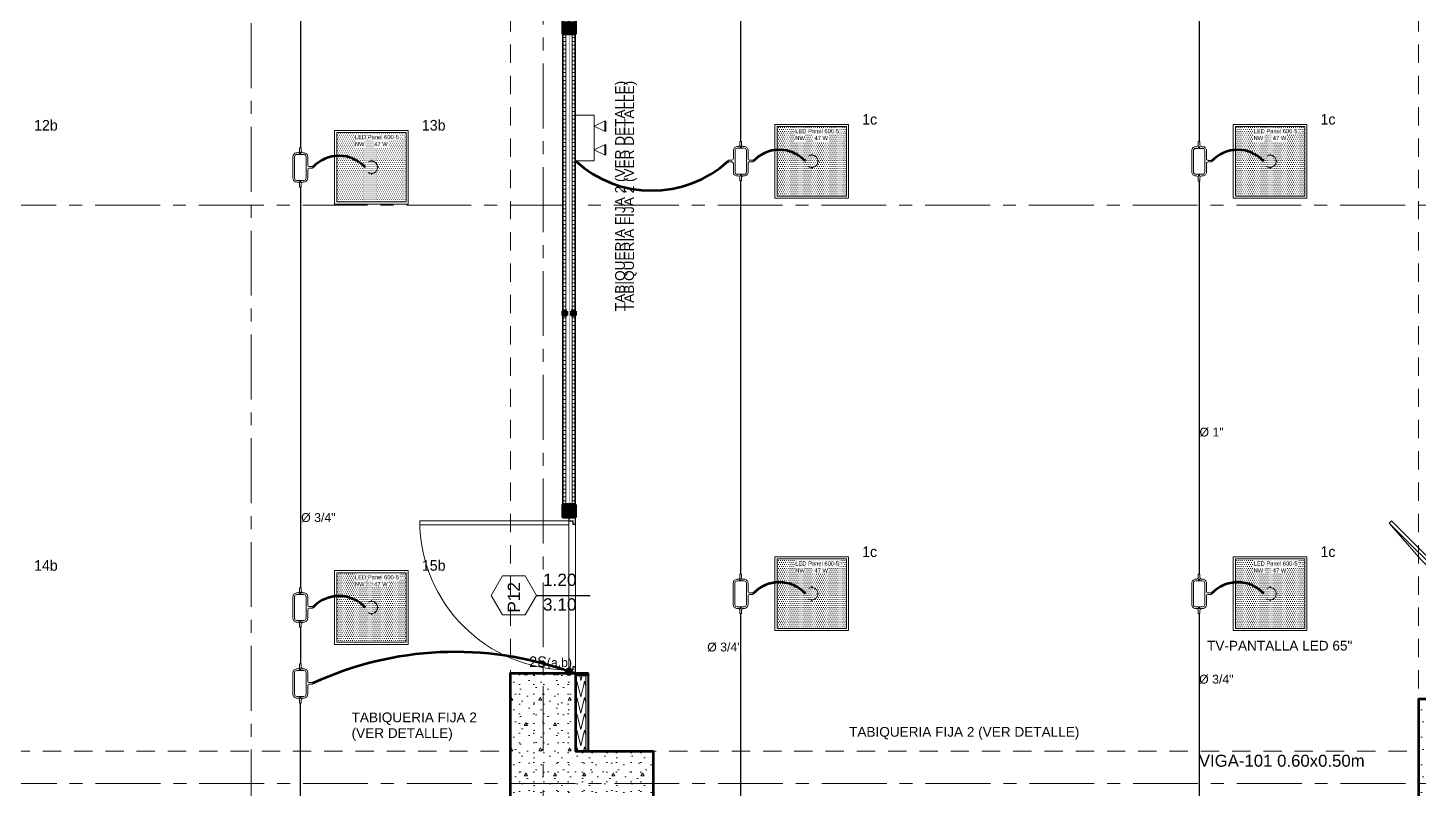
# Model space of a CAD drawing. Header units: inches. Extents: x -38 to 5698, y -33 to 92.
# Drawn here: x 389.35 to 400.08, y 29.91 to 35.77 of the extents above; entities that cross this region are included whole.
import ezdxf
from ezdxf.lldxf.tags import DXFTag

# ---------------------------------------------------------------- set-up
doc = ezdxf.new("R2010")
doc.units = ezdxf.units.IN
doc.header["$MEASUREMENT"] = 0
doc.set_wipeout_variables(frame=1)
for name, pattern in [('CONTINUA', [0]), ('DASHED', [0.75, 0.5, -0.25]), ('Hidden Line', [0.195611, 0.141111, -0.0545]), ('HIDDEN2', [0.1875, 0.125, -0.0625]), ('Punto & Raya', [0.65, 0.5, -0.075, 0, -0.075]), ('Rayas', [0.282222, 0.141111, -0.141111]), ('Wipeout_Contour', [1, 0, -1])]:
    doc.linetypes.add(name, pattern=pattern)
for name, color, linetype, lineweight in [('00 IE CKTO TOMAS', 111, 'Rayas', 18), ('00_IE_Luminarias', 6, 'Continuous', 30), ('ALUMBRADO_CONDUIT', 30, 'CONDUIT1', 30), ('Bancas', 1, 'Continuous', 13), ('CABLEADO EXT.', 3, 'PVCSUBT', 30), ('Luminarias', 5, 'Continuous', 20), ('pulsador', 4, 'Continuous', 40), ('Simb_Alumbrado', 140, 'CONTINUA', 30)]:
    doc.layers.add(name, color=color, linetype=linetype, lineweight=lineweight)
for name, color, linetype in [('02 _ ARQ _ ALB _ Ejes Generales', 7, 'Continuous'), ('02 _ ARQ _ ALB _ Muros Interiores', 7, 'Continuous'), ('02 _ ARQ _ EQP _ Mobiliario interior', 7, 'Continuous'), ('02 _ ARQ _ ZON _ Espacio.3D', 7, 'Continuous'), ('08 _ STR _ EXT _ 06 Columnas', 7, 'Continuous'), ('08 _ STR _ EXT _ 09 Vigas', 7, 'Continuous'), ('1TEXT', 8, 'Continuous'), ('Acabado - Muros', 7, 'Continuous'), ('Estructura - 04 MURO', 7, 'Continuous'), ('Marcador - Secciones', 251, 'Continuous'), ('Notas - Etiquetas', 251, 'Continuous')]:
    doc.layers.add(name, color=color, linetype=linetype)
doc.styles.add('Annotative', font='arial.ttf')
doc.styles.add('Arial', font='arial.ttf')
doc.styles.add('Estilo_Generado_4', font='swisse.ttf')
doc.styles.add('{18b73a54-fa43-428c-adcb-c1c7bbdf2c84}', font='Simplex.shx')
tags = doc.linetypes.add('CONDUIT1', pattern='A,1,-0.19772,["con",{18b73a54-fa43-428c-adcb-c1c7bbdf2c84},S=0.2,R=0,X=0,Y=-0.065594],-0.593642', length=1.791362).pattern_tags.tags
tags[6] = DXFTag(74, 10)
tags = doc.linetypes.add('PVCSUBT', pattern='A,0.6,-0.3,0.6,-0.075691,["PVC",Standard,S=0.2,R=0,X=0,Y=-0.093724],-0.621005', length=2.196696).pattern_tags.tags
tags[10] = DXFTag(74, 10)
pattern_1 = [(0, (370.00005, 6e-09), (0, 0.3897114), [0.024375, -0.200625]), (0, (370.11255, 0.19486), (0, 0.3897114), [0.024375, -0.200625]), (60, (370.00005, 6e-09), (-0.3375, 0.1948557), [0.024375, -0.200625]), (60, (370.22505, 6e-09), (-0.3375, 0.1948557), [0.024375, -0.200625]), (120, (370.02442, 6e-09), (0.3375, 0.1948557), [0.024375, -0.200625]), (120, (370.24942, 6e-09), (0.3375, 0.1948557), [0.024375, -0.200625]), (0, (370.00005, 0.0375), (0, 0.075), [0, -0.075, 0, -0.1125]), (45, (370.03755, 0.0375), (-0.05303301, 0.05303301), [0, -0.05625, 0, -0.09375])]
pattern_2 = [(0, (370.000046, 6e-09), (0, 0.030000001), [])]

# ---------------------------------------------------------------- blocks, each defined once
blk = doc.blocks.new('*X290', base_point=(3216.236, 0))
at = {"layer": 'Estructura - 04 MURO', "color": 9, "linetype": 'Continuous', "lineweight": 5}
for p, q in [((3239.807, 30.7), (3239.808, 30.702)), ((3239.822, 30.716), (3239.826, 30.7)), ((3239.867, 30.7), (3239.876, 30.738)), ((3239.876, 30.738), (3239.886, 30.701))]:
    blk.add_line(p, q, dxfattribs=at)
blk = doc.blocks.new('*X291', base_point=(3216.236, 0))
at = {"layer": 'Estructura - 04 MURO', "color": 9, "linetype": 'Continuous', "lineweight": 5}
for p, q in [((3239.808, 30.702), (3239.816, 30.738)), ((3239.816, 30.738), (3239.822, 30.716)), ((3239.839, 30.78), (3239.848, 30.744)), ((3239.848, 30.744), (3239.857, 30.78))]:
    blk.add_line(p, q, dxfattribs=at)
blk = doc.blocks.new('*X292', base_point=(3216.236, 0))
at = {"layer": 'Estructura - 04 MURO', "color": 9, "linetype": 'Continuous', "lineweight": 5}
for p, q in [((3239.806, 30.695), (3239.807, 30.7)), ((3239.826, 30.7), (3239.848, 30.618)), ((3239.848, 30.618), (3239.867, 30.7)), ((3239.806, 30.569), (3239.816, 30.612)), ((3239.816, 30.612), (3239.848, 30.492)), ((3239.848, 30.492), (3239.876, 30.612)), ((3239.876, 30.612), (3239.886, 30.575)), ((3239.806, 30.443), (3239.816, 30.486)), ((3239.816, 30.486), (3239.848, 30.366)), ((3239.848, 30.366), (3239.876, 30.486)), ((3239.876, 30.486), (3239.886, 30.449)), ((3239.806, 30.317), (3239.816, 30.36)), ((3239.816, 30.36), (3239.848, 30.24)), ((3239.848, 30.24), (3239.876, 30.36)), ((3239.876, 30.36), (3239.886, 30.323)), ((3239.808, 30.2), (3239.816, 30.234)), ((3239.816, 30.234), (3239.825, 30.2)), ((3239.868, 30.2), (3239.876, 30.234)), ((3239.876, 30.234), (3239.885, 30.2))]:
    blk.add_line(p, q, dxfattribs=at)
blk = doc.blocks.new('*U270')
at = {"layer": 'Luminarias', "linetype": 'DASHED', "lineweight": 0, "ltscale": 0.05}
blk.add_lwpolyline([(0, -0.005), (0, 0.005)], dxfattribs=at)
blk = doc.blocks.new('*U271')
at = {"color": 0, "linetype": 'ByBlock', "lineweight": -2, "transparency": 16777216}
for p, rotation in [((-0.05, 0), 90), ((0, -0.05), 180), ((0.05, 0), 269.9999999999999)]:
    blk.add_blockref('*U270', p, dxfattribs=dict(at, rotation=rotation))
blk.add_blockref('*U270', (0, 0.05), dxfattribs=at)
blk = doc.blocks.new('PANEL LED 50W')
at = {"layer": 'Luminarias'}
h = blk.add_hatch(dxfattribs=at)
h.set_pattern_fill('DOTS', color=4, scale=0.009097)
h.set_pattern_definition([(0, (0, -2e-14), (0.0072206, 0.01444116), [0, -0.01444116])])
h.paths.add_polyline_path([(-0.257, -0.257), (0.257, -0.257), (0.257, 0.257), (-0.257, 0.257)])
h.paths.add_polyline_path([(-0.13, 0.097), (0.185, 0.097), (0.185, 0.247), (-0.13, 0.247)], flags=24)
at = {"layer": 'Luminarias', "color": 4, "lineweight": 0}
for points in [[(-0.273, 0.273), (0.273, 0.273), (0.273, -0.273), (-0.273, -0.273)], [(-0.257, -0.257), (0.257, -0.257), (0.257, 0.257), (-0.257, 0.257)]]:
    blk.add_lwpolyline(points, close=True, dxfattribs=at)
at = {"layer": 'Luminarias', "color": 4, "linetype": 'DASHED', "lineweight": 0, "ltscale": 0.01}
blk.add_circle((0, 0), 0.0455, dxfattribs=at)
at = {"color": 4}
blk.add_blockref('*U271', (0, 0), dxfattribs=at)
at = {"layer": 'Luminarias', "color": 4, "insert": (-0.122, 0.239), "char_height": 0.03093, "width": 0.38285, "attachment_point": 1}
blk.add_mtext('{\\Ftxt|c0;LED Panel 600-5 - NW      47 W}', dxfattribs=at)
blk = doc.blocks.new('lumin 47')
at = {"layer": 'ALUMBRADO_CONDUIT', "xscale": 1.041283452965173, "yscale": 1.041283452965173, "zscale": 1.041283452965173}
blk.add_blockref('PANEL LED 50W', (-76.251, 24.243), dxfattribs=at)
blk = doc.blocks.new('oval t')
at = {"layer": 'Simb_Alumbrado', "lineweight": 13}
blk.add_lwpolyline([(0.0141, 0.0102, -0.414214), (0.0041, 0.0202), (0.0041, 0.0416), (-0.0056, 0.0416), (-0.0056, 0.0202, -0.414214), (-0.0156, 0.0102), (-0.0659, 0.0102, 0.414214), (-0.0899, -0.0138), (-0.0899, -0.0183, -0.414214), (-0.1019, -0.0303), (-0.1213, -0.0303), (-0.1213, -0.04), (-0.1016, -0.04, -0.451917), (-0.0897, -0.0535, 0.451917), (-0.0659, -0.0805), (0.0659, -0.0805, 0.414214), (0.0899, -0.0566), (0.0899, -0.0512, -0.398753), (0.1019, -0.0401), (0.1213, -0.0401), (0.1213, -0.0304), (0.1019, -0.0304, -0.368669), (0.0899, -0.0176), (0.0899, -0.0138, 0.414214), (0.0659, 0.0102), (0.0141, 0.0102)], format="xyb", dxfattribs=at)
blk.add_lwpolyline([(-0.0659, 0), (0.0659, 0, -0.414214), (0.0797, -0.0138), (0.0797, -0.0566, -0.414214), (0.0659, -0.0703), (-0.0659, -0.0703, -0.414214), (-0.0797, -0.0566), (-0.0797, -0.0138, -0.414214)], format="xyb", close=True, dxfattribs=at)
for points in [[(-0.0911, -0.0352), (-0.0828, -0.0352)], [(-0.0869, -0.031), (-0.0869, -0.0394)], [(0.0837, -0.0352), (0.0921, -0.0352)], [(0.0879, -0.031), (0.0879, -0.0394)]]:
    blk.add_lwpolyline(points, dxfattribs=at)
for centre in [(-0.0869, -0.0352), (0.0879, -0.0352)]:
    blk.add_circle(centre, 0.00419, dxfattribs=at)
blk = doc.blocks.new('pulsador')
at = {"layer": 'pulsador', "lineweight": 40}
h = blk.add_hatch(color=4, dxfattribs=at)
h.dxf.hatch_style = 1
h.paths.add_polyline_path([(246.231, 46.088, 1), (246.279, 46.088, 1)])
h.paths.add_polyline_path([(246.279, 46.088, -1), (246.232, 46.088, -1)], flags=16)
h.paths.add_polyline_path([(246.271, 46.088, -1), (246.239, 46.088, -1)], flags=0)
at = {"layer": 'pulsador'}
h = blk.add_hatch(color=4, dxfattribs=at)
h.dxf.hatch_style = 1
h.paths.add_polyline_path([(246.239, 46.088, 1), (246.271, 46.088, 1)])
at = {"layer": 'pulsador', "color": 4, "lineweight": 50}
blk.add_circle((246.255, 46.088), 0.0238, dxfattribs=at)
at = {"layer": 'pulsador', "color": 4, "lineweight": 40}
blk.add_circle((246.255, 46.088), 0.0235, dxfattribs=at)
at = {"layer": 'pulsador', "color": 4}
blk.add_circle((246.255, 46.088), 0.0159, dxfattribs=at)
blk = doc.blocks.new('luz de emergencia')
at = {"color": 5, "lineweight": 40}
for p, q in [((164.149, 48.937, 0), (164.233, 48.937, 0)), ((164.331, 48.937, 0), (164.415, 48.937, 0))]:
    blk.add_line(p, q, dxfattribs=at)
at = {"layer": '00_IE_Luminarias', "color": 5, "linetype": 'Continuous', "lineweight": 13}
for p, q in [((164.191, 49.021, 0), (164.149, 48.937, 0)), ((164.233, 48.937, 0), (164.191, 49.021, 0)), ((164.373, 49.021, 0), (164.331, 48.937, 0)), ((164.415, 48.937, 0), (164.373, 49.021, 0))]:
    blk.add_line(p, q, dxfattribs=at)
at = {"layer": '00_IE_Luminarias', "color": 5, "linetype": 'Continuous', "lineweight": 13, "elevation": 0}
blk.add_lwpolyline([(164.457, 49.021), (164.107, 49.021), (164.107, 49.167), (164.457, 49.167)], close=True, dxfattribs=at)
blk = doc.blocks.new('CAJA CONDULET TIPO X')
at = {"layer": 'Simb_Alumbrado', "lineweight": 13}
for p, q in [((78.5283, -4.1616), (78.5283, -4.1519)), ((78.5283, -4.1519), (78.5497, -4.1519)), ((78.5497, -4.1616), (78.5283, -4.1616))]:
    blk.add_line(p, q, dxfattribs=at)
for points in [[(78.6505, -4.1716, -0.414214), (78.6605, -4.1616), (78.6819, -4.1616), (78.6819, -4.1519), (78.6605, -4.1519, -0.414214), (78.6505, -4.1419), (78.6505, -4.0916, 0.414214), (78.6265, -4.0677), (78.6219, -4.0677, -0.414214), (78.6099, -4.0557), (78.6099, -4.0363), (78.6002, -4.0363), (78.6002, -4.056, -0.451917), (78.5867, -4.0678, 0.451917), (78.5597, -4.0916), (78.5597, -4.1419)], [(78.5597, -4.1716), (78.5597, -4.2235, 0.414214), (78.5837, -4.2475), (78.589, -4.2475, -0.334232), (78.6002, -4.2595), (78.6002, -4.2789), (78.6099, -4.2789), (78.6099, -4.2595, -0.455912), (78.6227, -4.2475), (78.6265, -4.2475, 0.414214), (78.6505, -4.2235), (78.6505, -4.1716)]]:
    blk.add_lwpolyline(points, format="xyb", dxfattribs=at)
blk.add_lwpolyline([(78.6403, -4.0916), (78.6403, -4.2235, -0.414214), (78.6265, -4.2373), (78.5837, -4.2373, -0.414214), (78.5699, -4.2235), (78.5699, -4.0916, -0.414214), (78.5837, -4.0779), (78.6265, -4.0779, -0.414214)], format="xyb", close=True, dxfattribs=at)
for points in [[(78.6093, -4.0706), (78.6009, -4.0706)], [(78.6051, -4.0664), (78.6051, -4.0748)], [(78.6093, -4.2454), (78.6009, -4.2454)], [(78.6051, -4.2412), (78.6051, -4.2496)]]:
    blk.add_lwpolyline(points, dxfattribs=at)
for centre in [(78.6051, -4.0706), (78.6051, -4.2454)]:
    blk.add_circle(centre, 0.00419, dxfattribs=at)
for centre, start, end in [((78.5497, -4.1419), 270, 0), ((78.5497, -4.1716), 0, 90)]:
    blk.add_arc(centre, 0.01, start, end, dxfattribs=at)

msp = doc.modelspace()

# ---------------------------------------------------------------- hatches: boundary and pattern name
at = {"layer": '08 _ STR _ EXT _ 06 Columnas', "linetype": 'Continuous', "lineweight": 9}
h = msp.add_hatch(dxfattribs=at)
h.set_pattern_fill('HORMIGÓN_EN_MASA_0002', style=0, pattern_type=2)
h.set_pattern_definition(pattern_1)
h.paths.add_polyline_path([(394.17, 29.7), (394.17, 30.2), (393.57, 30.2), (393.57, 30.8), (393.07, 30.8), (393.07, 29.7)])
h = msp.add_hatch(dxfattribs=at)
h.set_pattern_fill('HORMIGÓN_EN_MASA_0002', style=0, pattern_type=2)
h.set_pattern_definition(pattern_1)
h.paths.add_polyline_path([(400.07, 29.7), (400.57, 29.7), (400.57, 30.6), (400.07, 30.6)])
at = {"layer": 'Estructura - 04 MURO', "linetype": 'Continuous', "lineweight": 9}
for points in [[(393.65, 30.8), (393.57, 30.8), (393.57, 30.78), (393.65, 30.78)], [(393.65, 30.78), (393.67, 30.78), (393.67, 30.8)], [(393.65, 30.78), (393.67, 30.8), (393.65, 30.8)], [(393.67, 30.78), (393.65, 30.78), (393.65, 30.2), (393.67, 30.2)]]:
    msp.add_hatch(color=252, dxfattribs=at).paths.add_polyline_path(points)

# ---------------------------------------------------------------- linework, layer by layer
at = {"layer": '02 _ ARQ _ ALB _ Ejes Generales', "color": 251, "linetype": 'Punto & Raya', "lineweight": 13}
for p, q in [((393.32, 45.9), (393.32, 2.05)), ((425.57, 29.95), (374.845, 29.95))]:
    msp.add_line(p, q, dxfattribs=at)
at = {"layer": '02 _ ARQ _ ALB _ Muros Interiores', "color": 165, "linetype": 'Continuous', "lineweight": 15}
for p, q in [((392.37, 31.975), (393.52, 31.975)), ((392.37, 31.945), (392.37, 31.975)), ((393.52, 31.975), (393.52, 31.945)), ((393.52, 31.945), (392.37, 31.945))]:
    msp.add_line(p, q, dxfattribs=at)
at = {"layer": '02 _ ARQ _ ALB _ Muros Interiores', "color": 7, "linetype": 'Continuous', "lineweight": 80}
for p, q in [((393.57, 32), (393.52, 32)), ((393.57, 30.8), (393.52, 30.8))]:
    msp.add_line(p, q, dxfattribs=at)
at = {"layer": '02 _ ARQ _ ALB _ Muros Interiores', "color": 165, "linetype": 'Continuous', "lineweight": 25}
for p, q in [((393.57, 32), (393.52, 32)), ((393.52, 32), (393.52, 31.975)), ((393.52, 31.975), (393.55, 31.975)), ((393.55, 31.975), (393.55, 31.95)), ((393.57, 31.95), (393.57, 32)), ((393.55, 31.95), (393.57, 31.95)), ((393.55, 30.825), (393.52, 30.825)), ((393.52, 30.825), (393.52, 30.8)), ((393.52, 30.8), (393.57, 30.8)), ((393.57, 30.85), (393.55, 30.85)), ((393.55, 30.85), (393.55, 30.825)), ((393.57, 30.8), (393.57, 30.85))]:
    msp.add_line(p, q, dxfattribs=at)
at = {"layer": '02 _ ARQ _ ALB _ Muros Interiores', "color": 152, "linetype": 'Continuous', "lineweight": 25}
msp.add_line((393.27, 31.4), (393.683, 31.4), dxfattribs=at)
at = {"layer": '02 _ ARQ _ ALB _ Muros Interiores', "color": 251, "linetype": 'Continuous', "lineweight": 13, "flags": 128}
msp.add_lwpolyline([(392.92, 31.4), (393.008, 31.249), (393.183, 31.249), (393.27, 31.4), (393.183, 31.552), (393.008, 31.552)], close=True, dxfattribs=at)
at = {"layer": '02 _ ARQ _ ALB _ Muros Interiores', "color": 175, "linetype": 'Continuous', "lineweight": 15}
msp.add_arc((393.52, 31.975), 1.15, 180, 270, dxfattribs=at)
at = {"layer": '02 _ ARQ _ EQP _ Mobiliario interior', "color": 175, "linetype": 'Continuous', "lineweight": 13}
msp.add_line((399.845, 31.957), (400.89, 30.912), dxfattribs=at)
at = {"layer": '02 _ ARQ _ EQP _ Mobiliario interior', "color": 175, "linetype": 'Continuous', "lineweight": 13, "flags": 128}
msp.add_lwpolyline([(399.863, 31.974), (400.908, 30.929), (400.89, 30.912), (400.611, 31.155), (400.089, 31.678), (399.845, 31.957)], close=True, dxfattribs=at)
at = {"layer": '02 _ ARQ _ ZON _ Espacio.3D', "color": 254, "linetype": 'Continuous', "lineweight": 0, "flags": 128}
for points in [[(390.02, 29.75), (393.07, 29.75), (393.07, 30.8), (393.52, 30.8), (393.52, 39), (393.07, 39), (393.07, 39.4), (392.67, 39.4), (392.67, 39.768), (386.97, 39.768), (386.97, 39.4), (386.57, 39.4), (386.57, 39), (386.07, 39), (386.07, 39.9), (381.27, 39.9), (381.27, 39.4), (379.57, 39.4), (379.57, 37.7), (379.22, 37.7), (379.22, 33.67), (378.37, 33.67), (378.37, 29.7)], [(400.57, 39), (400.07, 39), (400.07, 39.65), (393.57, 39.65), (393.57, 30.2), (394.17, 30.2), (394.17, 29.75), (400.07, 29.75), (400.07, 30.6), (400.57, 30.6)]]:
    msp.add_lwpolyline(points, dxfattribs=at)
at = {"layer": '08 _ STR _ EXT _ 06 Columnas', "color": 7, "linetype": 'Continuous', "lineweight": 60, "flags": 128}
msp.add_lwpolyline([(394.17, 29.7), (393.07, 29.7), (393.07, 30.8), (393.57, 30.8), (393.57, 30.2), (394.17, 30.2)], close=True, dxfattribs=at)
at = {"layer": '08 _ STR _ EXT _ 06 Columnas', "color": 7, "linetype": 'Continuous', "lineweight": 80, "flags": 128}
msp.add_lwpolyline([(400.07, 29.7), (400.57, 29.7), (400.57, 30.6), (400.07, 30.6)], close=True, dxfattribs=at)
at = {"layer": '08 _ STR _ EXT _ 09 Vigas', "color": 251, "linetype": 'Hidden Line', "lineweight": 13}
for p, q in [((393.07, 30.2), (393.07, 39.4)), ((393.57, 30.2), (393.57, 39.4)), ((400.07, 30.2), (400.07, 39.4)), ((386.57, 30.2), (393.07, 30.2)), ((393.57, 30.2), (400.07, 30.2))]:
    msp.add_line(p, q, dxfattribs=at)
at = {"layer": 'Acabado - Muros', "color": 7, "linetype": 'Continuous', "lineweight": 60}
msp.add_line((393.57, 32), (393.47, 32), dxfattribs=at)
at = {"layer": 'ALUMBRADO_CONDUIT', "color": 30, "lineweight": 30, "ltscale": 0.4, "true_color": 0xf26722}
for p, q in [((391.449, 37.864), (391.449, 34.851)), ((394.844, 37.851), (394.844, 34.898)), ((398.379, 37.851), (398.379, 34.898)), ((391.449, 34.547), (391.449, 31.459)), ((394.844, 34.594), (394.844, 31.564)), ((398.379, 34.594), (398.379, 31.564)), ((394.844, 31.26), (394.844, 29.562)), ((398.379, 31.26), (398.379, 29.562)), ((391.449, 31.155), (391.449, 30.873))]:
    msp.add_line(p, q, dxfattribs=at)
msp.add_lwpolyline([(389.885, 29.466), (391.399, 29.466, 0.414211), (391.449, 29.516), (391.449, 30.569)], format="xyb", dxfattribs=at)
at = {"layer": 'CABLEADO EXT.', "color": 3, "lineweight": 80}
for centre, radius, start, end in [((391.747, 34.511), 0.277, 43.1507, 136.8493), ((395.142, 34.557), 0.277, 43.1507, 136.8493), ((398.677, 34.557), 0.277, 43.1507, 136.8493), ((395.142, 31.224), 0.277, 43.1507, 136.8493), ((398.677, 31.224), 0.277, 43.1507, 136.8493), ((391.747, 31.118), 0.277, 43.1507, 136.8493), ((392.643, 28.349, 0), 2.615, 70.4166, 114.823)]:
    msp.add_arc(centre, radius, start, end, dxfattribs=at)
at = {"layer": 'Estructura - 04 MURO', "color": 143, "linetype": 'Continuous', "lineweight": 5}
for p, q in [((393.65, 30.78), (393.57, 30.78)), ((393.65, 30.2), (393.65, 30.78))]:
    msp.add_line(p, q, dxfattribs=at)
at = {"layer": 'Estructura - 04 MURO', "color": 7, "linetype": 'Continuous', "lineweight": 40, "flags": 128}
for points in [[(393.67, 30.8), (393.57, 30.8)], [(393.67, 30.2), (393.67, 30.8)]]:
    msp.add_lwpolyline(points, dxfattribs=at)
at = {"layer": 'Marcador - Secciones', "color": 251, "linetype": 'Punto & Raya', "lineweight": 13}
for p, q in [((391.07, 46.211), (391.07, 0.888)), ((374.667, 34.407), (425.94, 34.407))]:
    msp.add_line(p, q, dxfattribs=at)

# ---------------------------------------------------------------- block references
for p in [(468.248, 10.457), (471.643, 10.503), (475.177, 10.503), (471.643, 7.17), (475.177, 7.17), (468.248, 7.064)]:
    msp.add_blockref('lumin 47', p)
at = {"xscale": 1.253906979044094, "yscale": 1.253906979044094, "zscale": 1.253906979044094}
msp.add_blockref('CAJA CONDULET TIPO X', (296.281, 39.96), dxfattribs=at)
at = {"color": 4, "lineweight": 40}
msp.add_blockref('pulsador', (147.265, -15.276), dxfattribs=at)
at = {"layer": 'Bancas', "color": 252, "true_color": 0x939598, "xscale": 1.253906979044094, "yscale": 1.253906979044094, "zscale": 1.253906979044094, "rotation": 270}
for p in [(398.423, 34.746), (391.493, 34.699), (394.888, 31.412), (398.423, 31.412), (391.493, 31.307), (391.493, 30.721)]:
    msp.add_blockref('oval t', p, dxfattribs=at)
at = {"layer": 'Estructura - 04 MURO', "color": 7, "lineweight": 80}
for name in ['*X292', '*X290', '*X291']:
    msp.add_blockref(name, (370, 0), dxfattribs=at)

# ---------------------------------------------------------------- texts
at = {"layer": '00 IE CKTO TOMAS', "insert": (393.213, 30.829), "char_height": 0.08, "width": 0.76804, "attachment_point": 7, "style": 'Annotative'}
msp.add_mtext('2S{\\H0.84375x;(a,b)}', dxfattribs=at)
at = {"layer": '00_IE_Luminarias', "color": 6, "linetype": 'HIDDEN2'}
for s, p in [('1c', (395.781, 35.029)), ('1c', (399.315, 35.029)), ('12b', (389.396, 34.983)), ('13b', (392.386, 34.983)), ('1c', (395.781, 31.696)), ('1c', (399.315, 31.696)), ('14b', (389.396, 31.59)), ('15b', (392.386, 31.59))]:
    msp.add_text(s, height=0.0817, dxfattribs=at).set_placement(p)
at = {"layer": '02 _ ARQ _ ALB _ Muros Interiores', "color": 251, "lineweight": 25, "char_height": 0.095, "attachment_point": 7, "style": 'Estilo_Generado_4'}
for s, insert in [('\\A1;{\\pql;\\pt0;\\fSwis721 Ex BT|b0|i0|c0|p34;1.20\\fSwis721 Ex BT|b0|i0|c0|p34;\\A1{\\H.66x;\\S^  ;}\\fSwis721 Ex BT|b0|i0|c0|p34;\\fSwis721 Ex BT|b0|i0|c0|p34;}', (393.32, 31.445)), ('\\A1;{\\pql;\\pt0;\\fSwis721 Ex BT|b0|i0|c0|p34;3.10\\fSwis721 Ex BT|b0|i0|c0|p34;\\A1{\\H.66x;\\S^  ;}\\fSwis721 Ex BT|b0|i0|c0|p34;\\fSwis721 Ex BT|b0|i0|c0|p34;}', (393.32, 31.255))]:
    msp.add_mtext(s, dxfattribs=dict(at, insert=insert))
at = {"layer": '02 _ ARQ _ ALB _ Muros Interiores', "color": 251, "lineweight": 25, "insert": (393.143, 31.267), "char_height": 0.095, "attachment_point": 7, "rotation": 90, "style": 'Estilo_Generado_4'}
msp.add_mtext('\\A1;{\\pql;\\pt0;\\fSwis721 Ex BT|b0|i0|c0|p34;P12\\fSwis721 Ex BT|b0|i0|c0|p34;\\fSwis721 Ex BT|b0|i0|c0|p34;\\fSwis721 Ex BT|b0|i0|c0|p34;}', dxfattribs=at)
at = {"layer": '1TEXT', "color": 50, "linetype": 'Continuous', "style": 'Arial'}
for s, p in [('%%C 1"', (398.382, 32.625, -0.002)), ('%%C 3/4"', (391.455, 31.966)), ('%%C 3/4"', (394.586, 30.968)), ('%%C 3/4"', (398.379, 30.72))]:
    msp.add_text(s, height=0.0679, rotation=0, dxfattribs=at).set_placement(p)
at = {"layer": 'Notas - Etiquetas', "color": 8, "linetype": 'Continuous', "lineweight": 13, "char_height": 0.075, "attachment_point": 4, "style": 'Estilo_Generado_4'}
for insert, rotation in [((393.925, 33.591), 90), ((393.995, 33.591), 90), ((395.68, 30.337), 0)]:
    msp.add_mtext('\\A1;{\\pql;\\fSwis721 Ex BT|b0|i0|c0|p34;TABIQUERIA FIJA 2 (VER DETALLE)\\fSwis721 Ex BT|b0|i0|c0|p34; }', dxfattribs=dict(at, insert=insert, rotation=rotation))
at = {"layer": 'Notas - Etiquetas', "color": 8, "linetype": 'Continuous', "lineweight": 35, "insert": (398.44, 31.012), "char_height": 0.075, "attachment_point": 4, "style": 'Estilo_Generado_4'}
msp.add_mtext('\\A1;{\\pql;\\fSwis721 Ex BT|b0|i0|c0|p34;TV-PANTALLA LED 65"}', dxfattribs=at)
at = {"layer": 'Notas - Etiquetas', "color": 8, "linetype": 'Continuous', "lineweight": 13, "insert": (391.844, 30.388), "char_height": 0.075, "width": 1.07583, "attachment_point": 4, "line_spacing_factor": 0.969465, "style": 'Estilo_Generado_4'}
msp.add_mtext('\\A1;{\\pql;\\fSwis721 Ex BT|b0|i0|c0|p34;TABIQUERIA FIJA 2 (VER DETALLE)\\fSwis721 Ex BT|b0|i0|c0|p34; }', dxfattribs=at)
at = {"layer": 'Notas - Etiquetas', "color": 8, "linetype": 'Continuous', "lineweight": 13, "insert": (398.377, 30.172), "char_height": 0.0925, "attachment_point": 1, "style": 'Estilo_Generado_4'}
msp.add_mtext('\\A1;{\\pql;\\fSwis721 Ex BT|b0|i0|c0|p34;VIGA-101\\fSwis721 Ex BT|b0|i0|c0|p34; \\fSwis721 Ex BT|b0|i0|c0|p34;0.60\\fSwis721 Ex BT|b0|i0|c0|p34;x\\fSwis721 Ex BT|b0|i0|c0|p34;0.50\\fSwis721 Ex BT|b0|i0|c0|p34;m}', dxfattribs=at)

# ---------------------------------------------------------------- next in the draw order: wipeouts: each hides what was drawn before it
at = {"color": 254, "linetype": 'Wipeout_Contour', "lineweight": 0, "ltscale": 19440.070694}
msp.add_wipeout([(393.57, 35.725), (393.52, 35.725), (393.52, 33.575), (393.537, 33.575), (393.537, 33.591), (393.57, 33.591)], dxfattribs=at).dxf.layer = 'Acabado - Muros'

# ---------------------------------------------------------------- next in the draw order: wipeouts: each hides what was drawn before it
at = {"color": 254, "linetype": 'Wipeout_Contour', "lineweight": 0, "ltscale": 19440.014415}
msp.add_wipeout([(393.52, 33.575), (393.52, 32.1), (393.57, 32.1), (393.57, 33.558), (393.537, 33.558), (393.537, 33.575)], dxfattribs=at).dxf.layer = 'Acabado - Muros'

# ---------------------------------------------------------------- next in the draw order: linework, layer by layer
at = {"layer": 'Acabado - Muros', "color": 251, "linetype": 'Continuous', "lineweight": 13, "flags": 128}
for points in [[(393.52, 32.1), (393.52, 33.575), (393.52, 35.725)], [(393.57, 33.591), (393.57, 35.725)], [(393.57, 32.1), (393.57, 33.558)]]:
    msp.add_lwpolyline(points, dxfattribs=at)

# ---------------------------------------------------------------- next in the draw order: wipeouts: each hides what was drawn before it
at = {"color": 254, "linetype": 'Wipeout_Contour', "lineweight": 0, "ltscale": 12959.83012}
msp.add_wipeout([(393.565, 33.558), (393.545, 33.558), (393.545, 32.1), (393.565, 32.1)], dxfattribs=at).dxf.layer = 'Acabado - Muros'

# ---------------------------------------------------------------- next in the draw order: hatches: boundary and pattern name
at = {"layer": 'Acabado - Muros', "linetype": 'Continuous', "lineweight": 0}
h = msp.add_hatch(dxfattribs=at)
h.set_pattern_fill('CONTRACHAPADO_0002', color=254, style=0, pattern_type=2)
h.set_pattern_definition(pattern_2)
h.paths.add_polyline_path([(393.565, 33.558), (393.545, 33.558), (393.545, 32.1), (393.565, 32.1)])
msp.add_hatch(color=254, dxfattribs=at).paths.add_polyline_path([(393.57, 32.1), (393.52, 32.1), (393.52, 32), (393.57, 32)])

# ---------------------------------------------------------------- next in the draw order: linework, layer by layer
at = {"layer": 'Acabado - Muros', "color": 7, "linetype": 'Continuous', "lineweight": 60}
for p, q in [((393.52, 32.1), (393.52, 32)), ((393.57, 32.1), (393.57, 32))]:
    msp.add_line(p, q, dxfattribs=at)
at = {"layer": 'Acabado - Muros', "color": 7, "linetype": 'Continuous', "lineweight": 13, "flags": 128}
msp.add_lwpolyline([(393.565, 33.558), (393.545, 33.558), (393.545, 32.1), (393.565, 32.1)], close=True, dxfattribs=at)

# ---------------------------------------------------------------- next in the draw order: wipeouts: each hides what was drawn before it
at = {"color": 254, "linetype": 'Wipeout_Contour', "lineweight": 0, "ltscale": 12959.906683}
msp.add_wipeout([(393.565, 35.725), (393.545, 35.725), (393.545, 33.591), (393.565, 33.591)], dxfattribs=at).dxf.layer = 'Acabado - Muros'

# ---------------------------------------------------------------- next in the draw order: hatches: boundary and pattern name
at = {"layer": 'Acabado - Muros', "linetype": 'Continuous', "lineweight": 0}
for points in [[(393.52, 35.825), (393.52, 35.725), (393.57, 35.725), (393.57, 35.825)], [(393.537, 33.591), (393.537, 33.558), (393.57, 33.558), (393.57, 33.591)]]:
    msp.add_hatch(color=254, dxfattribs=at).paths.add_polyline_path(points)
h = msp.add_hatch(dxfattribs=at)
h.set_pattern_fill('CONTRACHAPADO_0002', color=254, style=0, pattern_type=2)
h.set_pattern_definition(pattern_2)
h.paths.add_polyline_path([(393.565, 35.725), (393.545, 35.725), (393.545, 33.591), (393.565, 33.591)])

# ---------------------------------------------------------------- next in the draw order: linework, layer by layer
at = {"layer": 'Acabado - Muros', "color": 7, "linetype": 'Continuous', "lineweight": 60}
for p, q in [((393.52, 35.825), (393.52, 35.725)), ((393.57, 35.825), (393.57, 35.725)), ((393.537, 33.591), (393.537, 33.558)), ((393.57, 33.591), (393.537, 33.591)), ((393.57, 33.591), (393.57, 33.558)), ((393.57, 33.558), (393.537, 33.558))]:
    msp.add_line(p, q, dxfattribs=at)
at = {"layer": 'Acabado - Muros', "color": 7, "linetype": 'Continuous', "lineweight": 13, "flags": 128}
msp.add_lwpolyline([(393.565, 35.725), (393.545, 35.725), (393.545, 33.591), (393.565, 33.591)], close=True, dxfattribs=at)

# ---------------------------------------------------------------- next in the draw order: wipeouts: each hides what was drawn before it
at = {"color": 254, "linetype": 'Wipeout_Contour', "lineweight": 0, "ltscale": 19439.106465}
msp.add_wipeout([(393.503, 33.558), (393.47, 33.558), (393.47, 32.1), (393.52, 32.1), (393.52, 33.575), (393.503, 33.575)], dxfattribs=at).dxf.layer = 'Acabado - Muros'

# ---------------------------------------------------------------- next in the draw order: wipeouts: each hides what was drawn before it
at = {"color": 254, "linetype": 'Wipeout_Contour', "lineweight": 0, "ltscale": 19439.162699}
msp.add_wipeout([(393.47, 35.725), (393.47, 33.591), (393.503, 33.591), (393.503, 33.575), (393.52, 33.575), (393.52, 35.725)], dxfattribs=at).dxf.layer = 'Acabado - Muros'

# ---------------------------------------------------------------- next in the draw order: linework, layer by layer
at = {"layer": 'Acabado - Muros', "color": 251, "linetype": 'Continuous', "lineweight": 13, "flags": 128}
for points in [[(393.47, 33.591), (393.47, 35.725)], [(393.47, 32.1), (393.47, 33.558)]]:
    msp.add_lwpolyline(points, dxfattribs=at)
at = {"layer": 'CABLEADO EXT.', "color": 3, "lineweight": 80}
msp.add_arc((394.16, 35.393), 0.873, 227.4674, 312.3039, dxfattribs=at)

# ---------------------------------------------------------------- next in the draw order: block references
at = {"layer": 'pulsador', "color": 4, "lineweight": 40, "xscale": -1, "rotation": 89.99908395266394}
msp.add_blockref('luz de emergencia', (442.739, 199.207, 0), dxfattribs=at)

# ---------------------------------------------------------------- next in the draw order: wipeouts: each hides what was drawn before it
at = {"color": 254, "linetype": 'Wipeout_Contour', "lineweight": 0, "ltscale": 12959.550134}
msp.add_wipeout([(393.475, 33.558), (393.475, 32.1), (393.495, 32.1), (393.495, 33.558)], dxfattribs=at).dxf.layer = 'Acabado - Muros'

# ---------------------------------------------------------------- next in the draw order: hatches: boundary and pattern name
at = {"layer": 'Acabado - Muros', "linetype": 'Continuous', "lineweight": 0}
h = msp.add_hatch(dxfattribs=at)
h.set_pattern_fill('CONTRACHAPADO_0002', color=254, style=0, pattern_type=2)
h.set_pattern_definition(pattern_2)
h.paths.add_polyline_path([(393.475, 33.558), (393.475, 32.1), (393.495, 32.1), (393.495, 33.558)])
msp.add_hatch(color=254, dxfattribs=at).paths.add_polyline_path([(393.47, 32.1), (393.47, 32), (393.52, 32), (393.52, 32.1)])

# ---------------------------------------------------------------- next in the draw order: linework, layer by layer
at = {"layer": 'Acabado - Muros', "color": 7, "linetype": 'Continuous', "lineweight": 60}
for p, q in [((393.47, 32.1), (393.47, 32)), ((393.57, 32.1), (393.47, 32.1))]:
    msp.add_line(p, q, dxfattribs=at)
at = {"layer": 'Acabado - Muros', "color": 7, "linetype": 'Continuous', "lineweight": 13, "flags": 128}
msp.add_lwpolyline([(393.475, 33.558), (393.495, 33.558), (393.495, 32.1), (393.475, 32.1)], close=True, dxfattribs=at)

# ---------------------------------------------------------------- next in the draw order: wipeouts: each hides what was drawn before it
at = {"color": 254, "linetype": 'Wipeout_Contour', "lineweight": 0, "ltscale": 12959.626699}
msp.add_wipeout([(393.475, 35.725), (393.475, 33.591), (393.495, 33.591), (393.495, 35.725)], dxfattribs=at).dxf.layer = 'Acabado - Muros'

# ---------------------------------------------------------------- next in the draw order: hatches: boundary and pattern name
at = {"layer": 'Acabado - Muros', "linetype": 'Continuous', "lineweight": 0}
for points in [[(393.52, 35.825), (393.47, 35.825), (393.47, 35.725), (393.52, 35.725)], [(393.503, 33.591), (393.47, 33.591), (393.47, 33.558), (393.503, 33.558)]]:
    msp.add_hatch(color=254, dxfattribs=at).paths.add_polyline_path(points)
h = msp.add_hatch(dxfattribs=at)
h.set_pattern_fill('CONTRACHAPADO_0002', color=254, style=0, pattern_type=2)
h.set_pattern_definition(pattern_2)
h.paths.add_polyline_path([(393.475, 35.725), (393.475, 33.591), (393.495, 33.591), (393.495, 35.725)])

# ---------------------------------------------------------------- next in the draw order: linework, layer by layer
at = {"layer": 'Acabado - Muros', "color": 7, "linetype": 'Continuous', "lineweight": 60}
for p, q in [((393.47, 35.825), (393.47, 35.725)), ((393.57, 35.725), (393.47, 35.725)), ((393.47, 33.591), (393.47, 33.558)), ((393.503, 33.591), (393.47, 33.591)), ((393.503, 33.591), (393.503, 33.558)), ((393.503, 33.558), (393.47, 33.558))]:
    msp.add_line(p, q, dxfattribs=at)
at = {"layer": 'Acabado - Muros', "color": 7, "linetype": 'Continuous', "lineweight": 13, "flags": 128}
msp.add_lwpolyline([(393.475, 35.725), (393.495, 35.725), (393.495, 33.591), (393.475, 33.591)], close=True, dxfattribs=at)

doc.saveas('drawing.dxf')
